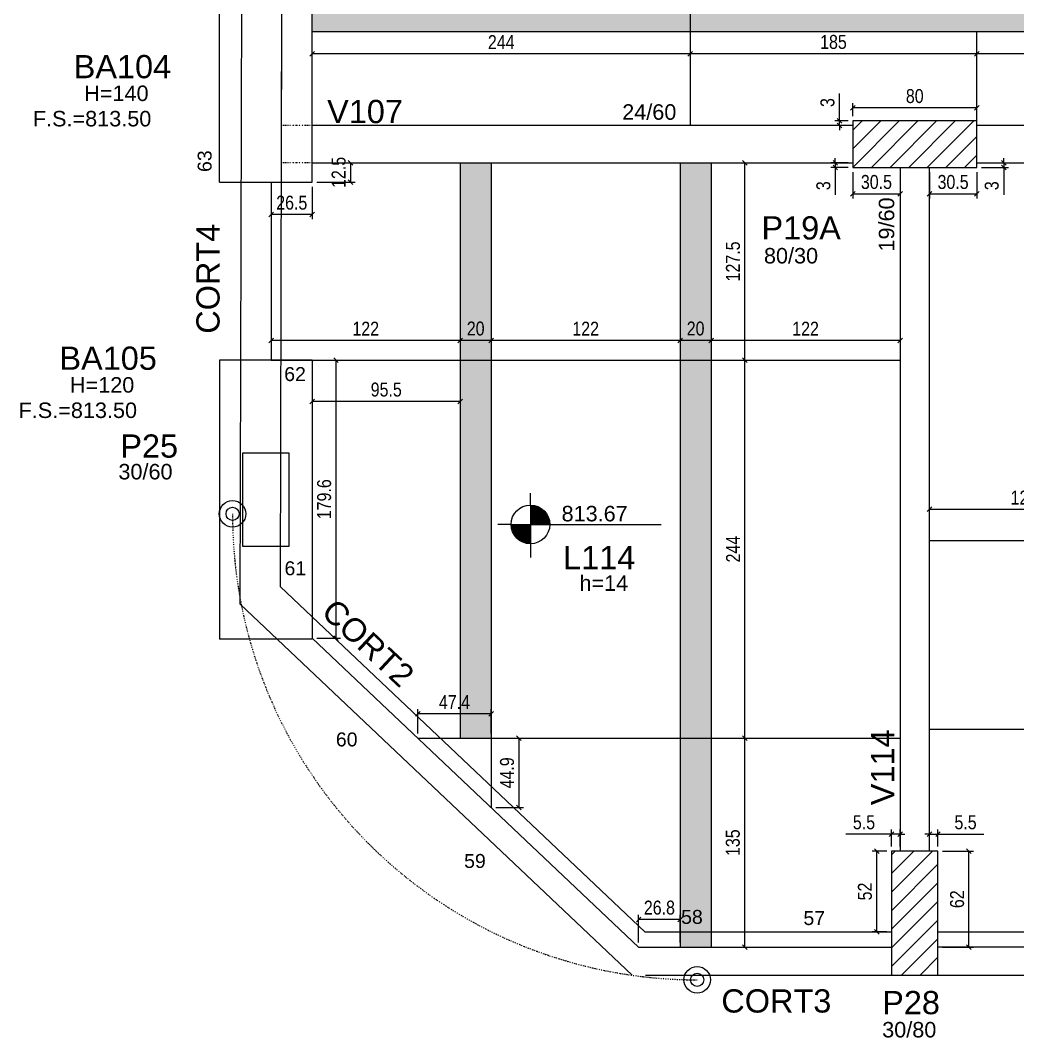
# Model space of a CAD drawing. Header units: millimetres. Extents: x 2897 to 8569, y 1951 to 3650.
# Drawn here: x 2897 to 3541, y 2003 to 2660 of the extents above; entities that cross this region are included whole.
import ezdxf

# ---------------------------------------------------------------- set-up
doc = ezdxf.new("R2010")
doc.units = ezdxf.units.MM
doc.linetypes.add('ESTILO_TQS_0003', pattern=[1.5, 0.5, -0.4, 0.1, -0.5])
doc.linetypes.add('ESTILO_TQS_0004', pattern=[2, 0.5, -0.4, 0.1, -0.4, 0.1, -0.5])
for name, color, linetype in [('1', 1, 'Continuous'), ('2', 2, 'Continuous'), ('3', 3, 'Continuous'), ('4', 4, 'Continuous'), ('7', 7, 'Continuous'), ('Painéis', 200, 'Continuous')]:
    doc.layers.add(name, color=color, linetype=linetype)
doc.layers.add('Hachura', color=251, linetype='Continuous', lineweight=9)
doc.styles.add('COTA TECNICA-50', font='techl___.ttf', dxfattribs={"height": 9})
doc.styles.get("Standard").update_dxf_attribs({"font": 'arial.ttf'})
doc.dimstyles.new('COTA PAINEL-50', dxfattribs={"dimtxt": 9, "dimasz": 3, "dimexe": 3, "dimexo": 3, "dimgap": 3, "dimtad": 1, "dimdec": 1, "dimzin": 12, "dimdsep": 46, "dimtxsty": 'COTA TECNICA-50', "dimblk1": 'OBLIQUE', "dimblk2": 'OBLIQUE', "dimsah": 1, "dimcen": 0.9, "dimclrd": 4, "dimclre": 4, "dimclrt": 240, "dimadec": 1, "dimazin": 3, "dimtfac": 1, "dimtdec": 1, "dimtmove": 0, "dimatfit": 3, "dimfxl": 1, "dimtolj": 1, "dimtzin": 12, "dimarcsym": 0})

# ---------------------------------------------------------------- blocks, each defined once
blk = doc.blocks.new('_Oblique')
at = {"color": 0, "linetype": 'ByBlock', "lineweight": -2}
blk.add_line((-0.5, -0.5), (0.5, 0.5), dxfattribs=at)
blk = doc.blocks.new('*D117')
at = {"layer": 'Defpoints', "color": 0, "transparency": 16777216}
for p in [(3489.92, 2123.82), (3509.9, 2123.82), (3489.92, 2061.82)]:
    blk.add_point(p, dxfattribs=at)
at = {"layer": 'Painéis', "color": 4, "lineweight": -2, "transparency": 16777216}
for p, q in [((3492.92, 2123.82), (3512.9, 2123.82)), ((3509.9, 2061.82), (3509.9, 2123.82)), ((3492.92, 2061.82), (3512.9, 2061.82))]:
    blk.add_line(p, q, dxfattribs=at)
at = {"layer": 'Painéis', "color": 4, "lineweight": -2, "transparency": 16777216, "xscale": 3, "yscale": 3, "zscale": 3}
for p, rotation in [((3509.9, 2123.82), 90), ((3509.9, 2061.82), 270)]:
    blk.add_blockref('_Oblique', p, dxfattribs=dict(at, rotation=rotation))
at = {"layer": 'Painéis', "color": 240, "transparency": 16777216, "insert": (3502.3, 2092.82), "char_height": 9, "attachment_point": 5, "rotation": 90, "style": 'COTA TECNICA-50'}
blk.add_mtext('\\A1;62', dxfattribs=at)
blk = doc.blocks.new('*D118')
at = {"layer": 'Defpoints', "color": 0, "transparency": 16777216}
for p in [(3489.92, 2134.86), (3484.42, 2123.82), (3489.92, 2123.82)]:
    blk.add_point(p, dxfattribs=at)
at = {"layer": 'Painéis', "color": 4, "lineweight": -2, "transparency": 16777216}
for p, q in [((3484.42, 2134.86), (3481.42, 2134.86)), ((3484.42, 2126.82), (3484.42, 2137.86)), ((3484.42, 2134.86), (3489.92, 2134.86)), ((3489.92, 2126.82), (3489.92, 2137.86)), ((3489.92, 2134.86), (3519.49, 2134.86))]:
    blk.add_line(p, q, dxfattribs=at)
at = {"layer": 'Painéis', "color": 4, "lineweight": -2, "transparency": 16777216, "xscale": 3, "yscale": 3, "zscale": 3}
blk.add_blockref('_Oblique', (3484.42, 2134.86), dxfattribs=at)
at = {"layer": 'Painéis', "color": 4, "lineweight": -2, "transparency": 16777216, "xscale": 3, "yscale": 3, "zscale": 3, "rotation": 180}
blk.add_blockref('_Oblique', (3489.92, 2134.86), dxfattribs=at)
at = {"layer": 'Painéis', "color": 240, "transparency": 16777216, "insert": (3507.71, 2142.46), "char_height": 9, "attachment_point": 5, "style": 'COTA TECNICA-50'}
blk.add_mtext('\\A1;5.5', dxfattribs=at)
blk = doc.blocks.new('*D119')
at = {"layer": 'Defpoints', "color": 0, "transparency": 16777216}
for p in [(3459.92, 2134.86), (3459.92, 2123.82), (3465.42, 2123.82)]:
    blk.add_point(p, dxfattribs=at)
at = {"layer": 'Painéis', "color": 4, "lineweight": -2, "transparency": 16777216}
for p, q in [((3459.92, 2134.86), (3430.36, 2134.86)), ((3459.92, 2126.82), (3459.92, 2137.86)), ((3465.42, 2134.86), (3459.92, 2134.86)), ((3465.42, 2126.82), (3465.42, 2137.86)), ((3465.42, 2134.86), (3468.42, 2134.86))]:
    blk.add_line(p, q, dxfattribs=at)
at = {"layer": 'Painéis', "color": 4, "lineweight": -2, "transparency": 16777216, "xscale": 3, "yscale": 3, "zscale": 3}
blk.add_blockref('_Oblique', (3459.92, 2134.86), dxfattribs=at)
at = {"layer": 'Painéis', "color": 4, "lineweight": -2, "transparency": 16777216, "xscale": 3, "yscale": 3, "zscale": 3, "rotation": 180}
blk.add_blockref('_Oblique', (3465.42, 2134.86), dxfattribs=at)
at = {"layer": 'Painéis', "color": 240, "transparency": 16777216, "insert": (3442.14, 2142.46), "char_height": 9, "attachment_point": 5, "style": 'COTA TECNICA-50'}
blk.add_mtext('\\A1;5.5', dxfattribs=at)
blk = doc.blocks.new('*D120')
at = {"layer": 'Defpoints', "color": 0, "transparency": 16777216}
for p in [(3450.35, 2123.82), (3459.92, 2123.82), (3459.92, 2071.82)]:
    blk.add_point(p, dxfattribs=at)
at = {"layer": 'Painéis', "color": 4, "lineweight": -2, "transparency": 16777216}
for p, q in [((3456.92, 2123.82), (3447.35, 2123.82)), ((3450.35, 2071.82), (3450.35, 2123.82)), ((3456.92, 2071.82), (3447.35, 2071.82))]:
    blk.add_line(p, q, dxfattribs=at)
at = {"layer": 'Painéis', "color": 4, "lineweight": -2, "transparency": 16777216, "xscale": 3, "yscale": 3, "zscale": 3}
for p, rotation in [((3450.35, 2123.82), 90), ((3450.35, 2071.82), 270)]:
    blk.add_blockref('_Oblique', p, dxfattribs=dict(at, rotation=rotation))
at = {"layer": 'Painéis', "color": 240, "transparency": 16777216, "insert": (3442.75, 2097.82), "char_height": 9, "attachment_point": 5, "rotation": 90, "style": 'COTA TECNICA-50'}
blk.add_mtext('\\A1;52', dxfattribs=at)
blk = doc.blocks.new('*D121')
at = {"layer": 'Defpoints', "color": 0, "transparency": 16777216}
for p in [(3514.92, 2568.32), (3514.92, 2565.32), (3532.34, 2565.32)]:
    blk.add_point(p, dxfattribs=at)
at = {"layer": 'Painéis', "color": 4, "lineweight": -2, "transparency": 16777216}
for p, q in [((3517.92, 2568.32), (3535.34, 2568.32)), ((3532.34, 2568.32), (3532.34, 2571.32)), ((3532.34, 2568.32), (3532.34, 2565.32)), ((3517.92, 2565.32), (3535.34, 2565.32)), ((3532.34, 2565.32), (3532.34, 2547.62))]:
    blk.add_line(p, q, dxfattribs=at)
at = {"layer": 'Painéis', "color": 4, "lineweight": -2, "transparency": 16777216, "xscale": 3, "yscale": 3, "zscale": 3}
for p, rotation in [((3532.34, 2568.32), 270), ((3532.34, 2565.32), 90)]:
    blk.add_blockref('_Oblique', p, dxfattribs=dict(at, rotation=rotation))
at = {"layer": 'Painéis', "color": 240, "transparency": 16777216, "insert": (3524.65, 2553.47), "char_height": 9, "attachment_point": 5, "rotation": 90, "style": 'COTA TECNICA-50'}
blk.add_mtext('\\A1;3', dxfattribs=at)
blk = doc.blocks.new('*D122')
at = {"layer": 'Defpoints', "color": 0, "transparency": 16777216}
for p in [(3484.42, 2565.32), (3514.92, 2565.32), (3514.92, 2548.15)]:
    blk.add_point(p, dxfattribs=at)
at = {"layer": 'Painéis', "color": 4, "lineweight": -2, "transparency": 16777216}
for p, q in [((3484.42, 2562.32), (3484.42, 2545.15)), ((3514.92, 2562.32), (3514.92, 2545.15)), ((3484.42, 2548.15), (3514.92, 2548.15))]:
    blk.add_line(p, q, dxfattribs=at)
at = {"layer": 'Painéis', "color": 4, "lineweight": -2, "transparency": 16777216, "xscale": 3, "yscale": 3, "zscale": 3, "rotation": 180}
blk.add_blockref('_Oblique', (3484.42, 2548.15), dxfattribs=at)
at = {"layer": 'Painéis', "color": 4, "lineweight": -2, "transparency": 16777216, "xscale": 3, "yscale": 3, "zscale": 3}
blk.add_blockref('_Oblique', (3514.92, 2548.15), dxfattribs=at)
at = {"layer": 'Painéis', "color": 240, "transparency": 16777216, "insert": (3499.67, 2555.85), "char_height": 9, "attachment_point": 5, "style": 'COTA TECNICA-50'}
blk.add_mtext('\\A1;30.5', dxfattribs=at)
blk = doc.blocks.new('*D123')
at = {"layer": 'Defpoints', "color": 0, "transparency": 16777216}
for p in [(3434.92, 2565.32), (3465.42, 2565.32), (3465.42, 2548.15)]:
    blk.add_point(p, dxfattribs=at)
at = {"layer": 'Painéis', "color": 4, "lineweight": -2, "transparency": 16777216}
for p, q in [((3434.92, 2562.32), (3434.92, 2545.15)), ((3465.42, 2562.32), (3465.42, 2545.15)), ((3434.92, 2548.15), (3465.42, 2548.15))]:
    blk.add_line(p, q, dxfattribs=at)
at = {"layer": 'Painéis', "color": 4, "lineweight": -2, "transparency": 16777216, "xscale": 3, "yscale": 3, "zscale": 3, "rotation": 180}
blk.add_blockref('_Oblique', (3434.92, 2548.15), dxfattribs=at)
at = {"layer": 'Painéis', "color": 4, "lineweight": -2, "transparency": 16777216, "xscale": 3, "yscale": 3, "zscale": 3}
blk.add_blockref('_Oblique', (3465.42, 2548.15), dxfattribs=at)
at = {"layer": 'Painéis', "color": 240, "transparency": 16777216, "insert": (3450.17, 2555.85), "char_height": 9, "attachment_point": 5, "style": 'COTA TECNICA-50'}
blk.add_mtext('\\A1;30.5', dxfattribs=at)
blk = doc.blocks.new('*D124')
at = {"layer": 'Defpoints', "color": 0, "transparency": 16777216}
for p in [(3434.92, 2568.32), (3423.63, 2565.32), (3434.92, 2565.32)]:
    blk.add_point(p, dxfattribs=at)
at = {"layer": 'Painéis', "color": 4, "lineweight": -2, "transparency": 16777216}
for p, q in [((3431.92, 2568.32), (3420.63, 2568.32)), ((3423.63, 2568.32), (3423.63, 2571.32)), ((3423.63, 2568.32), (3423.63, 2565.32)), ((3431.92, 2565.32), (3420.63, 2565.32)), ((3423.63, 2565.32), (3423.63, 2547.62))]:
    blk.add_line(p, q, dxfattribs=at)
at = {"layer": 'Painéis', "color": 4, "lineweight": -2, "transparency": 16777216, "xscale": 3, "yscale": 3, "zscale": 3}
for p, rotation in [((3423.63, 2568.32), 270), ((3423.63, 2565.32), 90)]:
    blk.add_blockref('_Oblique', p, dxfattribs=dict(at, rotation=rotation))
at = {"layer": 'Painéis', "color": 240, "transparency": 16777216, "insert": (3415.93, 2553.47), "char_height": 9, "attachment_point": 5, "rotation": 90, "style": 'COTA TECNICA-50'}
blk.add_mtext('\\A1;3', dxfattribs=at)
blk = doc.blocks.new('*D127')
at = {"layer": 'Defpoints', "color": 0, "transparency": 16777216}
for p in [(3434.92, 2603.69), (3434.92, 2595.32), (3514.92, 2595.32)]:
    blk.add_point(p, dxfattribs=at)
at = {"layer": 'Painéis', "color": 4, "lineweight": -2, "transparency": 16777216}
for p, q in [((3434.92, 2598.32), (3434.92, 2606.69)), ((3514.92, 2603.69), (3434.92, 2603.69)), ((3514.92, 2598.32), (3514.92, 2606.69))]:
    blk.add_line(p, q, dxfattribs=at)
at = {"layer": 'Painéis', "color": 4, "lineweight": -2, "transparency": 16777216, "xscale": 3, "yscale": 3, "zscale": 3, "rotation": 180}
blk.add_blockref('_Oblique', (3434.92, 2603.69), dxfattribs=at)
at = {"layer": 'Painéis', "color": 4, "lineweight": -2, "transparency": 16777216, "xscale": 3, "yscale": 3, "zscale": 3}
blk.add_blockref('_Oblique', (3514.92, 2603.69), dxfattribs=at)
at = {"layer": 'Painéis', "color": 240, "transparency": 16777216, "insert": (3474.92, 2611.31), "char_height": 9, "attachment_point": 5, "style": 'COTA TECNICA-50'}
blk.add_mtext('\\A1;80', dxfattribs=at)
blk = doc.blocks.new('*D128')
at = {"layer": 'Defpoints', "color": 0, "transparency": 16777216}
for p in [(3426.29, 2595.32), (3434.92, 2595.32), (3434.92, 2592.32)]:
    blk.add_point(p, dxfattribs=at)
at = {"layer": 'Painéis', "color": 4, "lineweight": -2, "transparency": 16777216}
for p, q in [((3426.29, 2595.32), (3426.29, 2613.02)), ((3431.92, 2595.32), (3423.29, 2595.32)), ((3426.29, 2592.32), (3426.29, 2595.32)), ((3431.92, 2592.32), (3423.29, 2592.32)), ((3426.29, 2592.32), (3426.29, 2589.32))]:
    blk.add_line(p, q, dxfattribs=at)
at = {"layer": 'Painéis', "color": 4, "lineweight": -2, "transparency": 16777216, "xscale": 3, "yscale": 3, "zscale": 3}
for p, rotation in [((3426.29, 2595.32), 270), ((3426.29, 2592.32), 90)]:
    blk.add_blockref('_Oblique', p, dxfattribs=dict(at, rotation=rotation))
at = {"layer": 'Painéis', "color": 240, "transparency": 16777216, "insert": (3418.59, 2607.17), "char_height": 9, "attachment_point": 5, "rotation": 90, "style": 'COTA TECNICA-50'}
blk.add_mtext('\\A1;3', dxfattribs=at)
blk = doc.blocks.new('*D161')
at = {"layer": 'Defpoints', "color": 0, "transparency": 16777216}
for p in [(3085.92, 2568.32), (3085.92, 2555.82), (3110.56, 2555.82)]:
    blk.add_point(p, dxfattribs=at)
at = {"layer": 'Painéis', "color": 4, "lineweight": -2, "transparency": 16777216}
for p, q in [((3088.92, 2568.32), (3113.56, 2568.32)), ((3110.56, 2568.32), (3110.56, 2555.82)), ((3088.92, 2555.82), (3113.56, 2555.82))]:
    blk.add_line(p, q, dxfattribs=at)
at = {"layer": 'Painéis', "color": 4, "lineweight": -2, "transparency": 16777216, "xscale": 3, "yscale": 3, "zscale": 3}
for p, rotation in [((3110.56, 2568.32), 90), ((3110.56, 2555.82), 270)]:
    blk.add_blockref('_Oblique', p, dxfattribs=dict(at, rotation=rotation))
at = {"layer": 'Painéis', "color": 240, "transparency": 16777216, "insert": (3102.97, 2562.07), "char_height": 9, "attachment_point": 5, "rotation": 90, "style": 'COTA TECNICA-50'}
blk.add_mtext('\\A1;12.5', dxfattribs=at)
blk = doc.blocks.new('*D162')
at = {"layer": 'Defpoints', "color": 0, "transparency": 16777216}
for p in [(3059.42, 2555.82), (3085.92, 2555.82), (3059.42, 2534.88)]:
    blk.add_point(p, dxfattribs=at)
at = {"layer": 'Painéis', "color": 4, "lineweight": -2, "transparency": 16777216}
for p, q in [((3059.42, 2552.82), (3059.42, 2531.88)), ((3085.92, 2552.82), (3085.92, 2531.88)), ((3085.92, 2534.88), (3059.42, 2534.88))]:
    blk.add_line(p, q, dxfattribs=at)
at = {"layer": 'Painéis', "color": 4, "lineweight": -2, "transparency": 16777216, "xscale": 3, "yscale": 3, "zscale": 3, "rotation": 180}
blk.add_blockref('_Oblique', (3059.42, 2534.88), dxfattribs=at)
at = {"layer": 'Painéis', "color": 4, "lineweight": -2, "transparency": 16777216, "xscale": 3, "yscale": 3, "zscale": 3}
blk.add_blockref('_Oblique', (3085.92, 2534.88), dxfattribs=at)
at = {"layer": 'Painéis', "color": 240, "transparency": 16777216, "insert": (3072.67, 2542.48), "char_height": 9, "attachment_point": 5, "style": 'COTA TECNICA-50'}
blk.add_mtext('\\A1;26.5', dxfattribs=at)
blk = doc.blocks.new('*D214')
at = {"layer": 'Defpoints', "color": 0, "transparency": 16777216}
for p in [(3632.92, 2640.67), (3514.92, 2638.62), (3514.92, 2638.62)]:
    blk.add_point(p, dxfattribs=at)
at = {"layer": 'Painéis', "color": 4, "lineweight": -2, "transparency": 16777216}
for p, q in [((3632.92, 2638.62), (3514.92, 2638.62)), ((3632.92, 2637.67), (3632.92, 2635.62))]:
    blk.add_line(p, q, dxfattribs=at)
at = {"layer": 'Painéis', "color": 4, "lineweight": -2, "transparency": 16777216, "xscale": 3, "yscale": 3, "zscale": 3, "rotation": 180}
blk.add_blockref('_Oblique', (3514.92, 2638.62), dxfattribs=at)
at = {"layer": 'Painéis', "color": 4, "lineweight": -2, "transparency": 16777216, "xscale": 3, "yscale": 3, "zscale": 3}
blk.add_blockref('_Oblique', (3632.92, 2638.62), dxfattribs=at)
at = {"layer": 'Painéis', "color": 240, "transparency": 16777216, "insert": (3573.92, 2646.2), "char_height": 9, "attachment_point": 5, "style": 'COTA TECNICA-50'}
blk.add_mtext('\\A1;118', dxfattribs=at)
blk = doc.blocks.new('*D215')
at = {"layer": 'Defpoints', "color": 0, "transparency": 16777216}
for p in [(3329.92, 2638.62), (3329.92, 2638.62), (3514.92, 2638.62)]:
    blk.add_point(p, dxfattribs=at)
at = {"layer": 'Painéis', "color": 4, "lineweight": -2, "transparency": 16777216}
blk.add_line((3514.92, 2638.62), (3329.92, 2638.62), dxfattribs=at)
at = {"layer": 'Painéis', "color": 4, "lineweight": -2, "transparency": 16777216, "xscale": 3, "yscale": 3, "zscale": 3, "rotation": 180}
blk.add_blockref('_Oblique', (3329.92, 2638.62), dxfattribs=at)
at = {"layer": 'Painéis', "color": 4, "lineweight": -2, "transparency": 16777216, "xscale": 3, "yscale": 3, "zscale": 3}
blk.add_blockref('_Oblique', (3514.92, 2638.62), dxfattribs=at)
at = {"layer": 'Painéis', "color": 240, "transparency": 16777216, "insert": (3422.42, 2646.24), "char_height": 9, "attachment_point": 5, "style": 'COTA TECNICA-50'}
blk.add_mtext('\\A1;185', dxfattribs=at)
blk = doc.blocks.new('*D216')
at = {"layer": 'Defpoints', "color": 0, "transparency": 16777216}
for p in [(3085.92, 2638.62), (3085.92, 2638.62), (3329.92, 2638.62)]:
    blk.add_point(p, dxfattribs=at)
at = {"layer": 'Painéis', "color": 4, "lineweight": -2, "transparency": 16777216}
blk.add_line((3329.92, 2638.62), (3085.92, 2638.62), dxfattribs=at)
at = {"layer": 'Painéis', "color": 4, "lineweight": -2, "transparency": 16777216, "xscale": 3, "yscale": 3, "zscale": 3, "rotation": 180}
blk.add_blockref('_Oblique', (3085.92, 2638.62), dxfattribs=at)
at = {"layer": 'Painéis', "color": 4, "lineweight": -2, "transparency": 16777216, "xscale": 3, "yscale": 3, "zscale": 3}
blk.add_blockref('_Oblique', (3329.92, 2638.62), dxfattribs=at)
at = {"layer": 'Painéis', "color": 240, "transparency": 16777216, "insert": (3207.92, 2646.18), "char_height": 9, "attachment_point": 5, "style": 'COTA TECNICA-50'}
blk.add_mtext('\\A1;244', dxfattribs=at)
blk = doc.blocks.new('*D220')
at = {"layer": 'Defpoints', "color": 0, "transparency": 16777216}
for p in [(3484.42, 2344.57), (3606.4, 2344.57), (3606.4, 2344.57)]:
    blk.add_point(p, dxfattribs=at)
at = {"layer": 'Painéis', "color": 4, "lineweight": -2, "transparency": 16777216}
blk.add_line((3484.42, 2344.57), (3606.4, 2344.57), dxfattribs=at)
at = {"layer": 'Painéis', "color": 4, "lineweight": -2, "transparency": 16777216, "xscale": 3, "yscale": 3, "zscale": 3, "rotation": 180}
blk.add_blockref('_Oblique', (3484.42, 2344.57), dxfattribs=at)
at = {"layer": 'Painéis', "color": 4, "lineweight": -2, "transparency": 16777216, "xscale": 3, "yscale": 3, "zscale": 3}
blk.add_blockref('_Oblique', (3606.4, 2344.57), dxfattribs=at)
at = {"layer": 'Painéis', "color": 240, "transparency": 16777216, "insert": (3545.41, 2352.12), "char_height": 9, "attachment_point": 5, "style": 'COTA TECNICA-50'}
blk.add_mtext('\\A1;122', dxfattribs=at)
blk = doc.blocks.new('*D259')
at = {"layer": 'Defpoints', "color": 0, "transparency": 16777216}
for p in [(3343.42, 2453.62), (3343.42, 2453.62), (3465.42, 2453.62)]:
    blk.add_point(p, dxfattribs=at)
at = {"layer": 'Painéis', "color": 4, "lineweight": -2, "transparency": 16777216}
blk.add_line((3465.42, 2453.62), (3343.42, 2453.62), dxfattribs=at)
at = {"layer": 'Painéis', "color": 4, "lineweight": -2, "transparency": 16777216, "xscale": 3, "yscale": 3, "zscale": 3, "rotation": 180}
blk.add_blockref('_Oblique', (3343.42, 2453.62), dxfattribs=at)
at = {"layer": 'Painéis', "color": 4, "lineweight": -2, "transparency": 16777216, "xscale": 3, "yscale": 3, "zscale": 3}
blk.add_blockref('_Oblique', (3465.42, 2453.62), dxfattribs=at)
at = {"layer": 'Painéis', "color": 240, "transparency": 16777216, "insert": (3404.42, 2461.18), "char_height": 9, "attachment_point": 5, "style": 'COTA TECNICA-50'}
blk.add_mtext('\\A1;122', dxfattribs=at)
blk = doc.blocks.new('*D260')
at = {"layer": 'Defpoints', "color": 0, "transparency": 16777216}
for p in [(3323.42, 2453.62), (3323.42, 2453.62), (3343.42, 2453.62)]:
    blk.add_point(p, dxfattribs=at)
at = {"layer": 'Painéis', "color": 4, "lineweight": -2, "transparency": 16777216}
blk.add_line((3343.42, 2453.62), (3323.42, 2453.62), dxfattribs=at)
at = {"layer": 'Painéis', "color": 4, "lineweight": -2, "transparency": 16777216, "xscale": 3, "yscale": 3, "zscale": 3, "rotation": 180}
blk.add_blockref('_Oblique', (3323.42, 2453.62), dxfattribs=at)
at = {"layer": 'Painéis', "color": 4, "lineweight": -2, "transparency": 16777216, "xscale": 3, "yscale": 3, "zscale": 3}
blk.add_blockref('_Oblique', (3343.42, 2453.62), dxfattribs=at)
at = {"layer": 'Painéis', "color": 240, "transparency": 16777216, "insert": (3333.42, 2461.22), "char_height": 9, "attachment_point": 5, "style": 'COTA TECNICA-50'}
blk.add_mtext('\\A1;20', dxfattribs=at)
blk = doc.blocks.new('*D261')
at = {"layer": 'Defpoints', "color": 0, "transparency": 16777216}
for p in [(3201.42, 2453.62), (3201.42, 2453.62), (3323.42, 2453.62)]:
    blk.add_point(p, dxfattribs=at)
at = {"layer": 'Painéis', "color": 4, "lineweight": -2, "transparency": 16777216}
blk.add_line((3323.42, 2453.62), (3201.42, 2453.62), dxfattribs=at)
at = {"layer": 'Painéis', "color": 4, "lineweight": -2, "transparency": 16777216, "xscale": 3, "yscale": 3, "zscale": 3, "rotation": 180}
blk.add_blockref('_Oblique', (3201.42, 2453.62), dxfattribs=at)
at = {"layer": 'Painéis', "color": 4, "lineweight": -2, "transparency": 16777216, "xscale": 3, "yscale": 3, "zscale": 3}
blk.add_blockref('_Oblique', (3323.42, 2453.62), dxfattribs=at)
at = {"layer": 'Painéis', "color": 240, "transparency": 16777216, "insert": (3262.42, 2461.18), "char_height": 9, "attachment_point": 5, "style": 'COTA TECNICA-50'}
blk.add_mtext('\\A1;122', dxfattribs=at)
blk = doc.blocks.new('*D262')
at = {"layer": 'Defpoints', "color": 0, "transparency": 16777216}
for p in [(3181.42, 2453.62), (3181.42, 2453.62), (3201.42, 2453.62)]:
    blk.add_point(p, dxfattribs=at)
at = {"layer": 'Painéis', "color": 4, "lineweight": -2, "transparency": 16777216}
blk.add_line((3201.42, 2453.62), (3181.42, 2453.62), dxfattribs=at)
at = {"layer": 'Painéis', "color": 4, "lineweight": -2, "transparency": 16777216, "xscale": 3, "yscale": 3, "zscale": 3, "rotation": 180}
blk.add_blockref('_Oblique', (3181.42, 2453.62), dxfattribs=at)
at = {"layer": 'Painéis', "color": 4, "lineweight": -2, "transparency": 16777216, "xscale": 3, "yscale": 3, "zscale": 3}
blk.add_blockref('_Oblique', (3201.42, 2453.62), dxfattribs=at)
at = {"layer": 'Painéis', "color": 240, "transparency": 16777216, "insert": (3191.42, 2461.22), "char_height": 9, "attachment_point": 5, "style": 'COTA TECNICA-50'}
blk.add_mtext('\\A1;20', dxfattribs=at)
blk = doc.blocks.new('*D263')
at = {"layer": 'Defpoints', "color": 0, "transparency": 16777216}
for p in [(3059.42, 2453.62), (3059.42, 2453.62), (3181.42, 2453.62)]:
    blk.add_point(p, dxfattribs=at)
at = {"layer": 'Painéis', "color": 4, "lineweight": -2, "transparency": 16777216}
blk.add_line((3181.42, 2453.62), (3059.42, 2453.62), dxfattribs=at)
at = {"layer": 'Painéis', "color": 4, "lineweight": -2, "transparency": 16777216, "xscale": 3, "yscale": 3, "zscale": 3, "rotation": 180}
blk.add_blockref('_Oblique', (3059.42, 2453.62), dxfattribs=at)
at = {"layer": 'Painéis', "color": 4, "lineweight": -2, "transparency": 16777216, "xscale": 3, "yscale": 3, "zscale": 3}
blk.add_blockref('_Oblique', (3181.42, 2453.62), dxfattribs=at)
at = {"layer": 'Painéis', "color": 240, "transparency": 16777216, "insert": (3120.42, 2461.18), "char_height": 9, "attachment_point": 5, "style": 'COTA TECNICA-50'}
blk.add_mtext('\\A1;122', dxfattribs=at)
blk = doc.blocks.new('*D264')
at = {"layer": 'Defpoints', "color": 0, "transparency": 16777216}
for p in [(3365.16, 2196.85), (3365.16, 2196.85), (3365.16, 2061.82)]:
    blk.add_point(p, dxfattribs=at)
at = {"layer": 'Painéis', "color": 4, "lineweight": -2, "transparency": 16777216}
blk.add_line((3365.16, 2061.82), (3365.16, 2196.85), dxfattribs=at)
at = {"layer": 'Painéis', "color": 4, "lineweight": -2, "transparency": 16777216, "xscale": 3, "yscale": 3, "zscale": 3}
for p, rotation in [((3365.16, 2196.85), 90), ((3365.16, 2061.82), 270)]:
    blk.add_blockref('_Oblique', p, dxfattribs=dict(at, rotation=rotation))
at = {"layer": 'Painéis', "color": 240, "transparency": 16777216, "insert": (3357.47, 2129.34), "char_height": 9, "attachment_point": 5, "rotation": 90, "style": 'COTA TECNICA-50'}
blk.add_mtext('\\A1;135', dxfattribs=at)
blk = doc.blocks.new('*D265')
at = {"layer": 'Defpoints', "color": 0, "transparency": 16777216}
for p in [(3365.16, 2440.85), (3365.16, 2440.85), (3365.16, 2196.85)]:
    blk.add_point(p, dxfattribs=at)
at = {"layer": 'Painéis', "color": 4, "lineweight": -2, "transparency": 16777216}
blk.add_line((3365.16, 2196.85), (3365.16, 2440.85), dxfattribs=at)
at = {"layer": 'Painéis', "color": 4, "lineweight": -2, "transparency": 16777216, "xscale": 3, "yscale": 3, "zscale": 3}
for p, rotation in [((3365.16, 2440.85), 90), ((3365.16, 2196.85), 270)]:
    blk.add_blockref('_Oblique', p, dxfattribs=dict(at, rotation=rotation))
at = {"layer": 'Painéis', "color": 240, "transparency": 16777216, "insert": (3357.6, 2318.85), "char_height": 9, "attachment_point": 5, "rotation": 90, "style": 'COTA TECNICA-50'}
blk.add_mtext('\\A1;244', dxfattribs=at)
blk = doc.blocks.new('*D266')
at = {"layer": 'Defpoints', "color": 0, "transparency": 16777216}
for p in [(3365.16, 2568.32), (3365.16, 2568.32), (3365.16, 2440.85)]:
    blk.add_point(p, dxfattribs=at)
at = {"layer": 'Painéis', "color": 4, "lineweight": -2, "transparency": 16777216}
blk.add_line((3365.16, 2440.85), (3365.16, 2568.32), dxfattribs=at)
at = {"layer": 'Painéis', "color": 4, "lineweight": -2, "transparency": 16777216, "xscale": 3, "yscale": 3, "zscale": 3}
for p, rotation in [((3365.16, 2568.32), 90), ((3365.16, 2440.85), 270)]:
    blk.add_blockref('_Oblique', p, dxfattribs=dict(at, rotation=rotation))
at = {"layer": 'Painéis', "color": 240, "transparency": 16777216, "insert": (3357.57, 2504.59), "char_height": 9, "attachment_point": 5, "rotation": 90, "style": 'COTA TECNICA-50'}
blk.add_mtext('\\A1;127.5', dxfattribs=at)
blk = doc.blocks.new('*D267')
at = {"layer": 'Defpoints', "color": 0, "transparency": 16777216}
for p in [(3296.65, 2079.75), (3296.65, 2061.82), (3323.42, 2061.82)]:
    blk.add_point(p, dxfattribs=at)
at = {"layer": 'Painéis', "color": 4, "lineweight": -2, "transparency": 16777216}
for p, q in [((3296.65, 2064.82), (3296.65, 2082.75)), ((3323.42, 2064.82), (3323.42, 2082.75)), ((3323.42, 2079.75), (3296.65, 2079.75))]:
    blk.add_line(p, q, dxfattribs=at)
at = {"layer": 'Painéis', "color": 4, "lineweight": -2, "transparency": 16777216, "xscale": 3, "yscale": 3, "zscale": 3, "rotation": 180}
blk.add_blockref('_Oblique', (3296.65, 2079.75), dxfattribs=at)
at = {"layer": 'Painéis', "color": 4, "lineweight": -2, "transparency": 16777216, "xscale": 3, "yscale": 3, "zscale": 3}
blk.add_blockref('_Oblique', (3323.42, 2079.75), dxfattribs=at)
at = {"layer": 'Painéis', "color": 240, "transparency": 16777216, "insert": (3310.04, 2087.36), "char_height": 9, "attachment_point": 5, "style": 'COTA TECNICA-50'}
blk.add_mtext('\\A1;26.8', dxfattribs=at)
blk = doc.blocks.new('*D268')
at = {"layer": 'Defpoints', "color": 0, "transparency": 16777216}
for p in [(3201.42, 2196.85), (3201.42, 2151.96), (3219.27, 2151.96)]:
    blk.add_point(p, dxfattribs=at)
at = {"layer": 'Painéis', "color": 4, "lineweight": -2, "transparency": 16777216}
for p, q in [((3204.42, 2196.85), (3222.27, 2196.85)), ((3219.27, 2196.85), (3219.27, 2151.96)), ((3204.42, 2151.96), (3222.27, 2151.96))]:
    blk.add_line(p, q, dxfattribs=at)
at = {"layer": 'Painéis', "color": 4, "lineweight": -2, "transparency": 16777216, "xscale": 3, "yscale": 3, "zscale": 3}
for p, rotation in [((3219.27, 2196.85), 90), ((3219.27, 2151.96), 270)]:
    blk.add_blockref('_Oblique', p, dxfattribs=dict(at, rotation=rotation))
at = {"layer": 'Painéis', "color": 240, "transparency": 16777216, "insert": (3211.68, 2174.41), "char_height": 9, "attachment_point": 5, "rotation": 90, "style": 'COTA TECNICA-50'}
blk.add_mtext('\\A1;44.9', dxfattribs=at)
blk = doc.blocks.new('*D269')
at = {"layer": 'Defpoints', "color": 0, "transparency": 16777216}
for p in [(3153.99, 2212.51), (3153.99, 2196.85), (3201.42, 2196.85)]:
    blk.add_point(p, dxfattribs=at)
at = {"layer": 'Painéis', "color": 4, "lineweight": -2, "transparency": 16777216}
for p, q in [((3153.99, 2199.85), (3153.99, 2215.51)), ((3201.42, 2199.85), (3201.42, 2215.51)), ((3201.42, 2212.51), (3153.99, 2212.51))]:
    blk.add_line(p, q, dxfattribs=at)
at = {"layer": 'Painéis', "color": 4, "lineweight": -2, "transparency": 16777216, "xscale": 3, "yscale": 3, "zscale": 3, "rotation": 180}
blk.add_blockref('_Oblique', (3153.99, 2212.51), dxfattribs=at)
at = {"layer": 'Painéis', "color": 4, "lineweight": -2, "transparency": 16777216, "xscale": 3, "yscale": 3, "zscale": 3}
blk.add_blockref('_Oblique', (3201.42, 2212.51), dxfattribs=at)
at = {"layer": 'Painéis', "color": 240, "transparency": 16777216, "insert": (3177.71, 2220.08), "char_height": 9, "attachment_point": 5, "style": 'COTA TECNICA-50'}
blk.add_mtext('\\A1;47.4', dxfattribs=at)
blk = doc.blocks.new('*D270')
at = {"layer": 'Defpoints', "color": 0, "transparency": 16777216}
for p in [(3085.92, 2440.85), (3101.23, 2440.85), (3085.92, 2261.29)]:
    blk.add_point(p, dxfattribs=at)
at = {"layer": 'Painéis', "color": 4, "lineweight": -2, "transparency": 16777216}
for p, q in [((3088.92, 2440.85), (3104.23, 2440.85)), ((3101.23, 2261.29), (3101.23, 2440.85)), ((3088.92, 2261.29), (3104.23, 2261.29))]:
    blk.add_line(p, q, dxfattribs=at)
at = {"layer": 'Painéis', "color": 4, "lineweight": -2, "transparency": 16777216, "xscale": 3, "yscale": 3, "zscale": 3}
for p, rotation in [((3101.23, 2440.85), 90), ((3101.23, 2261.29), 270)]:
    blk.add_blockref('_Oblique', p, dxfattribs=dict(at, rotation=rotation))
at = {"layer": 'Painéis', "color": 240, "transparency": 16777216, "insert": (3093.61, 2351.07), "char_height": 9, "attachment_point": 5, "rotation": 90, "style": 'COTA TECNICA-50'}
blk.add_mtext('\\A1;179.6', dxfattribs=at)
blk = doc.blocks.new('*D271')
at = {"layer": 'Defpoints', "color": 0, "transparency": 16777216}
for p in [(3085.92, 2440.85), (3181.42, 2440.85), (3085.92, 2414.21)]:
    blk.add_point(p, dxfattribs=at)
at = {"layer": 'Painéis', "color": 4, "lineweight": -2, "transparency": 16777216}
for p, q in [((3085.92, 2437.85), (3085.92, 2411.21)), ((3181.42, 2437.85), (3181.42, 2411.21)), ((3181.42, 2414.21), (3085.92, 2414.21))]:
    blk.add_line(p, q, dxfattribs=at)
at = {"layer": 'Painéis', "color": 4, "lineweight": -2, "transparency": 16777216, "xscale": 3, "yscale": 3, "zscale": 3, "rotation": 180}
blk.add_blockref('_Oblique', (3085.92, 2414.21), dxfattribs=at)
at = {"layer": 'Painéis', "color": 4, "lineweight": -2, "transparency": 16777216, "xscale": 3, "yscale": 3, "zscale": 3}
blk.add_blockref('_Oblique', (3181.42, 2414.21), dxfattribs=at)
at = {"layer": 'Painéis', "color": 240, "transparency": 16777216, "insert": (3133.67, 2421.83), "char_height": 9, "attachment_point": 5, "style": 'COTA TECNICA-50'}
blk.add_mtext('\\A1;95.5', dxfattribs=at)

msp = doc.modelspace()

# ---------------------------------------------------------------- hatches: boundary and pattern name
at = {"layer": 'Hachura', "linetype": 'ByBlock'}
h = msp.add_hatch(color=256, dxfattribs=at)
h.dxf.hatch_style = 1
h.paths.add_polyline_path([(3876.92, 2652.82), (3085.92, 2652.82), (3085.92, 2678.82), (3876.92, 2678.82)])
h = msp.add_hatch(color=256, dxfattribs=at)
h.dxf.hatch_style = 1
h.paths.add_polyline_path([(3181.42, 2196.85), (3201.42, 2196.85), (3201.42, 2568.32), (3181.42, 2568.32)])
h = msp.add_hatch(color=256, dxfattribs=at)
h.dxf.hatch_style = 1
h.paths.add_polyline_path([(3343.42, 2061.82), (3323.42, 2061.82), (3323.42, 2568.32), (3343.42, 2568.32)])

# ---------------------------------------------------------------- linework, layer by layer
at = {"layer": '1', "linetype": 'Continuous'}
for p, q in [((3039.28, 2283.41), (3042.22, 3354.82)), ((3065.31, 2294.57), (3067.91, 3241.82)), ((3025.92, 2555.82), (3025.92, 2905.84)), ((3066.03, 2555.82), (3066.98, 2905.84)), ((3085.92, 2555.82), (3085.92, 2905.84)), ((3025.92, 2555.82), (3085.92, 2555.82)), ((3025.92, 2440.85), (3025.92, 2260.82)), ((3085.92, 2440.85), (3025.92, 2440.85)), ((3085.92, 2440.85), (3085.92, 2260.82)), ((3085.92, 2260.82), (3025.92, 2260.82)), ((3300.63, 2071.82), (3459.92, 2071.82)), ((3489.92, 2071.82), (3899.92, 2071.82))]:
    msp.add_line(p, q, dxfattribs=at)
for points in [[(3300.63, 2071.82), (3065.31, 2294.57)], [(3292.39, 2043.82), (3039.28, 2283.41)]]:
    msp.add_lwpolyline(points, dxfattribs=at)
at = {"layer": '2', "linetype": 'ESTILO_TQS_0003'}
msp.add_arc((3334.44, 2340.81), 300, 179.84292, 270.00025, dxfattribs=at)
at = {"layer": '3', "linetype": 'Continuous'}
for p, q in [((3434.92, 2565.32), (3464.94, 2595.32)), ((3434.92, 2577.33), (3452.92, 2595.32)), ((3434.92, 2589.35), (3440.9, 2595.32)), ((3446.96, 2565.32), (3476.96, 2595.32)), ((3458.98, 2565.32), (3488.98, 2595.32)), ((3471, 2565.32), (3501, 2595.32)), ((3483.02, 2565.32), (3513.02, 2595.32)), ((3495.04, 2565.32), (3514.92, 2585.2)), ((3507.06, 2565.32), (3514.92, 2573.18)), ((3226.77, 2347.3), (3226.77, 2355.01)), ((3226.77, 2347.3), (3226.77, 2322.3)), ((3226.77, 2346.69), (3230.62, 2346.69)), ((3226.77, 2345.89), (3232.52, 2345.89)), ((3226.77, 2345.1), (3233.84, 2345.1)), ((3226.77, 2344.31), (3234.88, 2344.31)), ((3226.77, 2343.52), (3235.73, 2343.52)), ((3226.77, 2342.72), (3236.44, 2342.72)), ((3226.77, 2341.93), (3237.04, 2341.93)), ((3226.77, 2341.14), (3237.54, 2341.14)), ((3226.77, 2340.34), (3237.97, 2340.34)), ((3226.77, 2339.55), (3238.33, 2339.55)), ((3226.77, 2338.76), (3238.63, 2338.76)), ((3214.27, 2334.8), (3205.81, 2334.8)), ((3214.27, 2334.8), (3239.27, 2334.8)), ((3226.77, 2334), (3214.27, 2334)), ((3226.77, 2333.21), (3214.37, 2333.21)), ((3226.77, 2332.42), (3214.5, 2332.42)), ((3226.77, 2331.62), (3214.68, 2331.62)), ((3226.77, 2337.97), (3238.86, 2337.97)), ((3226.77, 2337.17), (3239.04, 2337.17)), ((3226.77, 2336.38), (3239.17, 2336.38)), ((3226.77, 2335.59), (3239.27, 2335.59)), ((3239.27, 2334.8), (3311.2, 2334.8)), ((3226.77, 2330.83), (3214.92, 2330.83)), ((3226.77, 2330.04), (3215.21, 2330.04)), ((3226.77, 2329.25), (3215.57, 2329.25)), ((3226.77, 2328.45), (3216, 2328.45)), ((3226.77, 2327.66), (3216.51, 2327.66)), ((3226.77, 2326.87), (3217.11, 2326.87)), ((3226.77, 2326.07), (3217.82, 2326.07)), ((3226.77, 2325.28), (3218.67, 2325.28)), ((3226.77, 2324.49), (3219.7, 2324.49)), ((3226.77, 2323.7), (3221.02, 2323.7)), ((3226.77, 2322.9), (3222.92, 2322.9)), ((3226.77, 2322.3), (3226.77, 2313.44)), ((3459.92, 2097.45), (3486.29, 2123.82)), ((3459.92, 2109.47), (3474.27, 2123.82)), ((3459.92, 2121.49), (3462.25, 2123.82)), ((3459.92, 2085.43), (3489.92, 2115.43)), ((3459.92, 2073.41), (3489.92, 2103.41)), ((3459.92, 2061.39), (3489.92, 2091.39)), ((3459.92, 2049.37), (3489.92, 2079.37)), ((3466.4, 2043.82), (3489.92, 2067.35)), ((3478.42, 2043.82), (3489.92, 2055.33))]:
    msp.add_line(p, q, dxfattribs=at)
at = {"layer": '3', "linetype": 'ESTILO_TQS_0004'}
for p, q in [((3085.92, 2592.32), (3066.12, 2592.32)), ((3085.92, 2568.32), (3066.05, 2568.32))]:
    msp.add_line(p, q, dxfattribs=at)
at = {"layer": '3', "linetype": 'Continuous'}
for points in [[(3434.92, 2592.32), (3085.92, 2592.32)], [(3876.92, 2592.32), (3514.92, 2592.32)], [(3085.92, 2568.32), (3434.92, 2568.32)], [(3514.92, 2568.32), (3876.92, 2568.32)], [(3465.42, 2565.32), (3465.42, 2123.82)], [(3484.42, 2123.82), (3484.42, 2565.32)], [(3301.12, 2043.82), (3459.92, 2043.82)], [(3489.92, 2043.82), (3899.92, 2043.82)]]:
    msp.add_lwpolyline(points, dxfattribs=at)
for centre, radius in [((3034.44, 2341.63), 8.55), ((3034.44, 2341.63), 4.23), ((3226.77, 2334.8), 12.5), ((3334.44, 2040.81), 8.55), ((3334.44, 2040.81), 4.23)]:
    msp.add_circle(centre, radius, dxfattribs=at)
at = {"layer": '7', "linetype": 'Continuous'}
for points in [[(3434.92, 2565.32), (3514.92, 2565.32), (3514.92, 2595.32), (3434.92, 2595.32), (3434.92, 2565.32)], [(3040.92, 2320.82), (3070.92, 2320.82), (3070.92, 2380.82), (3040.92, 2380.82), (3040.92, 2320.82)], [(3459.92, 2043.82), (3489.92, 2043.82), (3489.92, 2123.82), (3459.92, 2123.82), (3459.92, 2043.82)]]:
    msp.add_lwpolyline(points, dxfattribs=at)
at = {"layer": 'Painéis'}
for p, q in [((3329.92, 2739.32), (3329.92, 2592.32)), ((3876.92, 2652.82), (3085.92, 2652.82)), ((3514.92, 2595.32), (3514.92, 2652.82)), ((3181.42, 2568.32), (3181.42, 2196.85)), ((3201.42, 2568.32), (3201.42, 2151.96)), ((3323.42, 2568.32), (3323.42, 2061.82)), ((3343.42, 2568.32), (3343.42, 2061.82)), ((3059.42, 2555.82), (3059.42, 2440.85)), ((3059.42, 2440.85), (3465.42, 2440.85)), ((3902.42, 2324.32), (3484.41, 2324.32)), ((3085.92, 2261.29), (3296.65, 2061.82)), ((3902.42, 2202.32), (3484.41, 2202.32)), ((3153.99, 2196.85), (3465.42, 2196.85)), ((3296.65, 2061.82), (3459.92, 2061.82)), ((4313.92, 2061.82), (3489.92, 2061.82))]:
    msp.add_line(p, q, dxfattribs=at)

# ---------------------------------------------------------------- texts
at = {"layer": '3', "linetype": 'Continuous'}
for s, height, p in [('H=140', 10, (2938.67, 2608.15)), ('F.S.=813.50', 10, (2905.49, 2591.77)), ('24/60', 10, (3286.03, 2596.07)), ('80/30', 10, (3377.54, 2503.29)), ('62', 9, (3067.79, 2427.37)), ('H=120', 10, (2929.45, 2419.9)), ('F.S.=813.50', 10, (2896.27, 2403.52)), ('30/60', 10, (2960.74, 2363.87)), ('813.67', 10, (3246.87, 2336.79)), ('61', 9, (3067.98, 2302.01)), ('h=14', 10, (3258.41, 2291.93)), ('60', 9, (3101.14, 2191.5)), ('59', 9, (3183.95, 2113.04)), ('58', 9, (3324.06, 2076.92)), ('57', 9, (3403.03, 2076.18)), ('30/80', 10, (3453.89, 2003.6))]:
    msp.add_text(s, height=height, dxfattribs=at).set_placement(p)
for s, height, p in [('63', 9, (3020.91, 2562.34)), ('19/60', 10, (3461.67, 2510.98))]:
    msp.add_text(s, height=height, rotation=90, dxfattribs=at).set_placement(p)
at = {"layer": '4', "linetype": 'Continuous'}
for s, p in [('BA104', (2931.87, 2622.87)), ('V107', (3095.5, 2593.88)), ('P19A', (3375.95, 2518.76)), ('BA105', (2922.65, 2434.62)), ('P25', (2961.99, 2377.91)), ('L114', (3247.85, 2305.92)), ('CORT3', (3350.03, 2019.67)), ('P28', (3453.89, 2018.6))]:
    msp.add_text(s, height=15, dxfattribs=at).set_placement(p)
for s, rotation, p in [('CORT4', 90, (3026.06, 2457.92)), ('CORT2', 317, (3090.88, 2277.06)), ('V114', 90, (3461.67, 2153.5))]:
    msp.add_text(s, height=15, rotation=rotation, dxfattribs=at).set_placement(p)

# ---------------------------------------------------------------- dimensions: what is measured, and where the dimension line sits
at = {"layer": 'Painéis'}
for base, p1, p2, picture, middle in [((3085.92, 2638.62), (3329.92, 2638.62), (3085.92, 2638.62), '*D216', (3207.92, 2646.18)), ((3329.92, 2638.62), (3514.92, 2638.62), (3329.92, 2638.62), '*D215', (3422.42, 2646.24)), ((3514.92, 2638.62), (3632.92, 2640.67), (3514.92, 2638.62), '*D214', (3573.92, 2646.2)), ((3059.42, 2453.62), (3181.42, 2453.62), (3059.42, 2453.62), '*D263', (3120.42, 2461.18)), ((3181.42, 2453.62), (3201.42, 2453.62), (3181.42, 2453.62), '*D262', (3191.42, 2461.22)), ((3201.42, 2453.62), (3323.42, 2453.62), (3201.42, 2453.62), '*D261', (3262.42, 2461.18)), ((3323.42, 2453.62), (3343.42, 2453.62), (3323.42, 2453.62), '*D260', (3333.42, 2461.22))]:
    dim = msp.add_linear_dim(base=base, p1=p1, p2=p2, dimstyle='COTA PAINEL-50', override={"dimtmove": 1}, dxfattribs=at)
    dim.commit()
    dim.dimension.update_dxf_attribs({"geometry": picture, "text_midpoint": middle})
for base, p1, p2, picture, middle in [((3434.92, 2603.69), (3514.92, 2595.32), (3434.92, 2595.32), '*D127', (3474.92, 2611.31)), ((3343.42, 2453.62), (3465.42, 2453.62), (3343.42, 2453.62), '*D259', (3404.42, 2461.18)), ((3085.92, 2414.21), (3181.42, 2440.85), (3085.92, 2440.85), '*D271', (3133.67, 2421.83)), ((3606.4, 2344.57), (3484.42, 2344.57), (3606.4, 2344.57), '*D220', (3545.41, 2352.12)), ((3153.99, 2212.51), (3201.42, 2196.85), (3153.99, 2196.85), '*D269', (3177.71, 2220.08)), ((3459.92, 2134.86), (3465.42, 2123.82), (3459.92, 2123.82), '*D119', (3442.14, 2142.46)), ((3489.92, 2134.86), (3484.42, 2123.82), (3489.92, 2123.82), '*D118', (3507.71, 2142.46))]:
    dim = msp.add_linear_dim(base=base, p1=p1, p2=p2, dimstyle='COTA PAINEL-50', dxfattribs=at)
    dim.commit()
    dim.dimension.update_dxf_attribs({"geometry": picture, "text_midpoint": middle})
for base, p1, p2, picture, middle in [((3426.29, 2595.32), (3434.92, 2592.32), (3434.92, 2595.32), '*D128', (3418.59, 2607.17)), ((3365.16, 2568.32), (3365.16, 2440.85), (3365.16, 2568.32), '*D266', (3357.57, 2504.59)), ((3423.63, 2565.32), (3434.92, 2568.32), (3434.92, 2565.32), '*D124', (3415.93, 2553.47)), ((3532.34, 2565.32), (3514.92, 2568.32), (3514.92, 2565.32), '*D121', (3524.65, 2553.47)), ((3101.23, 2440.85), (3085.92, 2261.29), (3085.92, 2440.85), '*D270', (3093.61, 2351.07)), ((3365.16, 2440.85), (3365.16, 2196.85), (3365.16, 2440.85), '*D265', (3357.6, 2318.85)), ((3219.27, 2151.96), (3201.42, 2196.85), (3201.42, 2151.96), '*D268', (3211.68, 2174.41)), ((3365.16, 2196.85), (3365.16, 2061.82), (3365.16, 2196.85), '*D264', (3357.47, 2129.34)), ((3450.35, 2123.82), (3459.92, 2071.82), (3459.92, 2123.82), '*D120', (3442.75, 2097.82)), ((3509.9, 2123.82), (3489.92, 2061.82), (3489.92, 2123.82), '*D117', (3502.3, 2092.82))]:
    dim = msp.add_linear_dim(base=base, p1=p1, p2=p2, angle=90, dimstyle='COTA PAINEL-50', dxfattribs=at)
    dim.commit()
    dim.dimension.update_dxf_attribs({"geometry": picture, "text_midpoint": middle})
dim = msp.add_linear_dim(base=(3110.56, 2555.82), p1=(3085.92, 2568.32), p2=(3085.92, 2555.82), angle=90, dimstyle='COTA PAINEL-50', dxfattribs=at)
dim.commit()
dim.dimension.update_dxf_attribs({"geometry": '*D161', "text_midpoint": (3110.56, 2562.07), "dimtype": 160})
for base, p1, p2, picture, middle in [((3465.42, 2548.15), (3434.92, 2565.32), (3465.42, 2565.32), '*D123', (3450.17, 2548.15)), ((3514.92, 2548.15), (3484.42, 2565.32), (3514.92, 2565.32), '*D122', (3499.67, 2548.15)), ((3059.42, 2534.88), (3085.92, 2555.82), (3059.42, 2555.82), '*D162', (3072.67, 2534.88)), ((3296.65, 2079.75), (3323.42, 2061.82), (3296.65, 2061.82), '*D267', (3310.04, 2079.75))]:
    dim = msp.add_linear_dim(base=base, p1=p1, p2=p2, dimstyle='COTA PAINEL-50', dxfattribs=at)
    dim.commit()
    dim.dimension.update_dxf_attribs({"geometry": picture, "text_midpoint": middle, "dimtype": 160})

doc.saveas('drawing.dxf')
